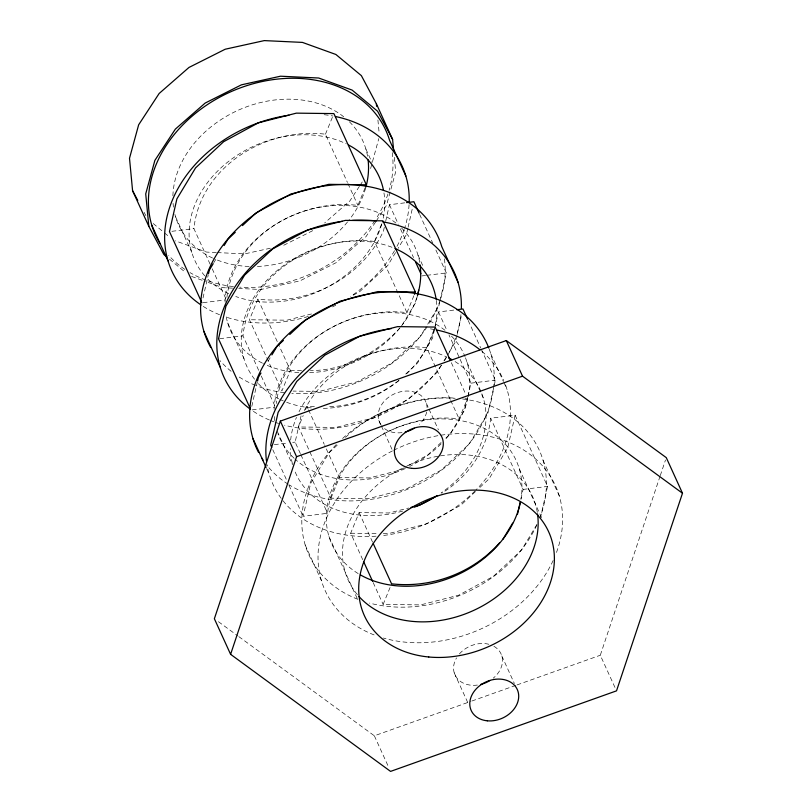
<?xml version="1.0" encoding="UTF-8"?>
<svg xmlns="http://www.w3.org/2000/svg" width="812" height="812" viewBox="0 0 812 812"><rect width="100%" height="100%" fill="white"/><g stroke="black" fill="none" stroke-linecap="round" stroke-linejoin="round"><path stroke-width="0.61" stroke-dasharray="4.06 3.04" d="M210.125 264.225L193.906 228.619C200.26 166.592 266.651 126.753 325.45 134.213L347.434 182.446M203.01 297.963L208.237 274.933M226.893 297.446C234.11 236.546 300.146 198.148 357.899 205.416L364.943 188.232M258.663 370.302L242.961 335.853C249.304 273.827 315.706 233.988 374.505 241.448L406.954 312.65C349.698 305.474 283.885 343.171 276.212 403.493M251.791 406.406L257.292 382.168M300.359 453.583L295.132 442.104L301.069 415.927M465.073 398.256L467.57 398.286L459.125 418.901C400.326 411.44 333.935 451.279 327.581 513.306L303.14 516.29L310.57 483.576L329.236 452.588L339.193 443.291M384.309 227.33L383.497 230.902C362.071 277.897 308.641 305.353 257.901 299.131L249.457 319.745L281.906 390.948L290.351 370.333L278.313 343.923M385.659 221.382L389.445 204.725L406.558 202.624M407.837 228.395L406.457 234.455L398.093 248.34M408.111 227.187L412.79 206.583M417.297 296.157L415.947 302.105L401.016 326.891M439.728 302.023L438.906 305.657L425.386 328.099M440.013 300.816L446.336 272.933L435.871 249.964M434.44 329.804L432.552 338.137L417.622 362.913L405.046 374.657M434.714 328.616L438.5 311.95L454.385 310.011M456.882 335.63L455.512 341.69L448.427 353.443M457.156 334.422L461.561 315.026M467.702 397.433L465.002 409.339L450.071 434.126L444.682 439.15M467.976 396.246L470.95 383.162L448.965 334.92M481.262 349.16L495.391 380.168L487.961 412.892L469.295 443.88L441.22 470.087L406.487 488.956L368.486 498.639L330.951 498.182L298.501 426.98L303.191 415.531M540.406 517.934L547.562 486.418L515.112 415.216L490.671 418.2C487.464 449.259 468.179 477.131 441.779 493.158M515.112 415.216L507.683 447.94L489.017 478.918L479.06 488.225M520.959 498.923L523.121 489.413L490.671 418.2M370.627 168.5L378.798 138.598M614.948 687.409L600.291 655.254L659.872 476.796M660.278 475.599L665.475 460.028M325.45 134.213L332.961 115.883M305.545 409.796L306.946 406.365L316.954 406.487M374.505 241.448L382.016 223.117M330.951 498.182L339.396 477.568L324.739 445.412M406.954 312.65L413.988 295.466M362.71 559.641L350.682 533.23L359.117 512.616L389.151 512.971L408.609 508.018M450.234 399.372L426.676 347.698L434.187 329.367M536.915 524.481L521.466 550.13L493.391 576.337L458.658 595.206L420.667 604.889L383.132 604.432L391.567 583.818M213.85 262.611L215.779 259.404M268.051 361.299L270.619 357.026M395.515 252.613L387.791 265.433L359.716 291.65L351.038 296.36M304.317 410.537C326.231 366.202 378.382 342.004 426.676 347.698M424.747 329.164L420.24 336.645L392.166 362.852L357.432 381.721L319.441 391.404L293.162 391.09M441.352 365.197L436.846 372.667L408.771 398.875L374.038 417.744L336.036 427.427L298.501 426.98M443.92 360.924L447.788 354.509M359.371 186.395L349.81 201L324.648 222.965M360.051 185.349L362.781 181.177M375.591 221.991L366.029 236.596L336.209 262.631L299.973 280.861L260.875 289.488L238.728 288.443M376.281 220.955L386.522 205.304L395.677 171.809L394.135 155.6M400.123 327.723C377.357 352.804 344.684 370.658 310.367 370.577M398.753 380.534C378.473 395.982 352.804 406.893 326.972 406.609M345.536 437.374C373.682 410.222 416.018 395.099 455.055 398.134M441.089 442.51L427.609 455.085L405.381 467.164M475.436 491.605L460.942 505.125L426.209 523.994L388.217 533.677L383.213 533.616M404.274 467.773L399.829 470.189L369.43 477.933L339.396 477.568M283.753 245.254L315.452 229.309M238.829 636.628L374.342 735.794L470.666 701.456M471.853 701.03L515.853 685.348M517.051 684.922L600.291 655.254M311.503 313.95L286.991 320.192L249.457 319.745M270.305 248.228L244.645 253.892L217.586 252.603M171.911 231.308L193.906 228.619M203.132 302.663L225.127 299.973M421.895 275.928L425.559 275.481M426.787 275.329L446.336 272.933M219.737 338.695L242.961 335.853M252.187 409.898L274.182 407.208M470.95 383.162L495.391 380.168M274.354 444.641L287.793 442.997M292.685 442.398L295.132 442.104M523.121 489.413L547.562 486.418M290.351 370.333L301.607 370.475M350.682 533.23L378.209 533.565M216.357 252.542L206.512 252.075L175.372 240.839M232.577 288.148L222.732 287.681L204.289 281.023M191.602 276.445L203.132 280.607M218.448 621.708L237.804 635.877M153.255 223.554L163.628 232.171M164.572 232.963L169.292 236.881M169.475 259.16L185.522 272.477M144.13 212.358L145.866 215.606M543.025 460.191L559.245 495.787M490.844 353.941L503.41 381.498M503.927 382.645L507.074 389.537M468.169 320.456L480.734 348.013M419.642 214.368L432.725 243.082M519.233 468.666L541.746 518.046M467.062 362.416L483.292 398.022M418.007 255.181L422.717 265.514M365.836 148.931L372.119 162.715M438.5 311.95L446.874 330.332M389.445 204.725L398.347 224.244M400.438 228.842L413.521 257.546M451.35 362.68L466.007 394.835M450.751 400.519L459.125 418.901M347.962 183.593L357.899 205.416M426.412 403.483L428.503 408.071M429.03 409.228L438.45 429.893M501.806 655.923L514.372 683.491M378.839 420.443L380.929 425.031M381.457 426.178L392.967 451.452M454.243 672.884L467.844 702.745M359.117 512.616L372.728 542.477M306.946 406.365L307.992 408.659M308.519 409.806L324.221 444.265M257.901 299.131L277.785 342.776M373.185 582.61L383.132 604.432M300.887 454.74L327.581 513.306M261.271 376.047L274.882 405.909M212.226 268.813L226.355 299.821M328.962 536.499L358.275 600.809M277.308 431.395L292.493 464.697M227.736 323.014L243.965 358.61M175.565 216.763L191.784 252.359M272.781 449.686L286.91 480.694M289.001 485.282L303.14 516.29M305.18 544.974L321.4 580.58M266.61 468.585L269.229 474.33M374.342 735.794L388.471 766.802M377.915 119.993L379.214 133.716M393.718 450.264A126.53 99.44 -24.5 0 1 523.699 450.031A126.53 99.44 -24.5 0 1 556.403 552.647M553.124 560.524A126.53 99.44 -24.5 0 1 383.355 638.019M374.088 634.903A126.53 99.44 -24.5 0 1 318.466 548.191A126.53 99.44 -24.5 0 1 392.612 450.822M440.459 455.857A101.226 79.546 -24.5 0 1 537.361 512.687M357.361 594.628A101.226 79.546 -24.5 0 1 402.407 468.169M406.974 465.956A101.226 79.546 -24.5 0 1 439.241 456.05M462.617 398.986A126.53 99.44 -24.5 0 1 540.589 515.924M536.894 524.917A126.53 99.44 -24.5 0 1 369.511 603.072M357.869 599.297A126.53 99.44 -24.5 0 1 336.29 444.54M342.603 438.46A126.53 99.44 -24.5 0 1 455.156 398.276M358.193 573.587A101.226 79.546 -24.5 0 1 391.039 430.228A101.226 79.546 -24.5 0 1 520.949 499.299M409.075 204.695A126.53 99.44 -24.5 0 1 404.599 228.314M404.193 229.542A126.53 99.44 -24.5 0 1 396.966 246.361M394.52 250.735A126.53 99.44 -24.5 0 1 350.591 296.451M335.732 305.241A126.53 99.44 -24.5 0 1 332.433 306.916M308.286 316.447A126.53 99.44 -24.5 0 1 225.3 316.832M219.534 314.711A126.53 99.44 -24.5 0 1 202.117 305.677M324.181 114.705A126.53 99.44 -24.5 0 1 332.961 116.025M383.964 192.951A101.226 79.546 -24.5 0 1 383.071 218.834M381.853 223.716A101.226 79.546 -24.5 0 1 235.805 296.522M228.751 293.609A101.226 79.546 -24.5 0 1 205.609 276.78M204.776 275.847A101.226 79.546 -24.5 0 1 220.458 168.317A101.226 79.546 -24.5 0 1 346.247 143.836M392.247 152.666A126.53 99.44 -24.5 0 1 389.131 190.252M387.974 193.946A126.53 99.44 -24.5 0 1 375.672 219.433M374.982 220.488A126.53 99.44 -24.5 0 1 239.641 287.154M233.45 286.585A126.53 99.44 -24.5 0 1 189.998 272.609M184.892 269.411A126.53 99.44 -24.5 0 1 168.703 255.374M349.404 121.79A101.226 79.546 -24.5 0 1 367.745 157.345M365.633 188.11A101.226 79.546 -24.5 0 1 348.338 220.945M347.546 221.92A101.226 79.546 -24.5 0 1 256.673 266.468M249.091 266.458A101.226 79.546 -24.5 0 1 213.678 258.531M212.521 258.003A101.226 79.546 -24.5 0 1 174.905 214.409M173.474 207.111A101.226 79.546 -24.5 0 1 173.068 203.365M172.895 195.804A101.226 79.546 -24.5 0 1 237.033 110.767A101.226 79.546 -24.5 0 1 343.689 116.766M505.511 384.847A126.53 99.44 -24.5 0 1 475.964 489.981M475.071 490.884A126.53 99.44 -24.5 0 1 381.153 535.727M376.047 536.174A126.53 99.44 -24.5 0 1 266.975 464.606M430.441 328.87A126.53 99.44 -24.5 0 1 434.187 329.51M481.912 351.393A126.53 99.44 -24.5 0 1 503.643 380.239M455.106 361.573A101.226 79.546 -24.5 0 1 441.119 492.955M402.64 511.093A101.226 79.546 -24.5 0 1 294.167 469.326M292.361 463.49A101.226 79.546 -24.5 0 1 290.331 448.671M290.655 440.084A101.226 79.546 -24.5 0 1 296.461 417.368M299.039 411.704A101.226 79.546 -24.5 0 1 446.326 356.772M489.281 349.251A126.53 99.44 -24.5 0 1 436.511 473.721A126.53 99.44 -24.5 0 1 289.143 484.845M288.128 484.206A126.53 99.44 -24.5 0 1 266.691 465.002M465.479 357.787A101.226 79.546 -24.5 0 1 468.077 396.723M467.803 397.941A101.226 79.546 -24.5 0 1 444.621 440.185M441.099 443.849A101.226 79.546 -24.5 0 1 409.837 466.342M405.269 468.554A101.226 79.546 -24.5 0 1 295.06 459.125M294.127 458.262A101.226 79.546 -24.5 0 1 277.937 433.72M274.7 420.596A101.226 79.546 -24.5 0 1 274.212 415.592M274.121 409.289A101.226 79.546 -24.5 0 1 338.959 323.927A101.226 79.546 -24.5 0 1 445.91 331.042M451.523 336.168A101.226 79.546 -24.5 0 1 465.032 356.651M460.952 314.64A126.53 99.44 -24.5 0 1 457.156 333.336M455.593 338.046A126.53 99.44 -24.5 0 1 447.321 355.9M446.691 356.986A126.53 99.44 -24.5 0 1 444.062 361.279M441.342 365.359A126.53 99.44 -24.5 0 1 284.515 425.194M278.628 423.458A126.53 99.44 -24.5 0 1 275.207 422.291M274.03 421.864A126.53 99.44 -24.5 0 1 270.548 420.484M269.401 420.007A126.53 99.44 -24.5 0 1 251.344 409.908M436.318 300.44A101.226 79.546 -24.5 0 1 406.457 373.987M399.068 380.463A101.226 79.546 -24.5 0 1 321.258 408.375M311.321 407.908A101.226 79.546 -24.5 0 1 284.413 401.392M283.246 400.895A101.226 79.546 -24.5 0 1 279.785 399.311M278.648 398.753A101.226 79.546 -24.5 0 1 257.78 383.031M254.582 379.224A101.226 79.546 -24.5 0 1 271.685 275.461A101.226 79.546 -24.5 0 1 392.602 247.528M444.428 258.916A126.53 99.44 -24.5 0 1 440.54 298.968M440.145 300.196A126.53 99.44 -24.5 0 1 427.843 325.683M427.163 326.739A126.53 99.44 -24.5 0 1 291.823 393.404M284.352 392.693A126.53 99.44 -24.5 0 1 256.643 385.812M255.486 385.355A126.53 99.44 -24.5 0 1 237.074 375.662M231.095 371.277A126.53 99.44 -24.5 0 1 220.042 360.67M401.575 228.04A101.226 79.546 -24.5 0 1 419.713 262.367M416.688 297.974A101.226 79.546 -24.5 0 1 400.509 327.195M399.717 328.17A101.226 79.546 -24.5 0 1 308.844 372.718M298.775 372.586A101.226 79.546 -24.5 0 1 263.555 363.715M262.428 363.147A101.226 79.546 -24.5 0 1 225.827 314.589M225.066 302.054A101.226 79.546 -24.5 0 1 289.204 217.017A101.226 79.546 -24.5 0 1 395.87 223.016M381.132 425.102A25.304 19.884 -24.5 0 1 396.297 393.059A25.304 19.884 -24.5 0 1 427.082 407.644M426.676 411.999A25.304 19.884 -24.5 0 1 419.459 424.28M401.991 432.623A25.304 19.884 -24.5 0 1 381.762 425.924M493.909 646.301A25.304 19.884 -24.5 0 1 493.26 678.152M477.385 685.074A25.304 19.884 -24.5 0 1 456.527 657.903M459.419 653.914A25.304 19.884 -24.5 0 1 489.697 644.515"/><path stroke-width="1.22" d="M208.511 273.725L209.344 270.091L213.201 263.677M257.566 380.96L258.389 377.326L260.967 373.053M417.571 294.959L418.657 290.209M517.447 514.402L520.147 502.496M280.353 421.113L214.368 618.734L230.598 654.33L390.562 771.4L616.521 690.85L682.496 493.239L666.276 457.633L506.302 340.563L280.353 421.113L296.583 456.72L230.598 654.33M365.41 187.085L366.344 184.801L333.894 113.599L296.36 113.142L258.368 122.825L223.635 141.694L195.56 167.901L176.894 198.879L169.464 231.603L201.914 302.815M414.465 294.32L415.399 292.036L382.949 220.834L345.415 220.377L307.413 230.06L272.68 248.929L244.605 275.136L225.939 306.114L218.509 338.837L250.441 408.893M224.142 245.518L228.01 239.104L235.247 232.344M271.908 354.885L277.054 346.338L283.398 340.421M502.892 539.29L512.636 523.131M242.494 225.584L256.084 212.896L290.818 194.027L328.809 184.344L366.344 184.801M289.732 334.503L305.129 320.131L339.863 301.262L377.864 291.579L415.399 292.036M499.553 542.893C472.817 573.079 431.558 588.446 391.567 583.818L373.256 543.624M437.333 495.564L419.55 505.226L411.034 507.398M296.583 456.72L522.532 376.169L682.496 493.239M406.558 202.624L413.887 201.731L419.124 213.221M456.831 309.717L462.941 308.966L467.651 319.299M166.653 256.815L163.821 254.46L148.809 226.304L132.579 190.698L129.504 158.279L138.659 124.784L159.142 93.492L188.963 67.457L225.198 49.227L264.306 40.6L302.44 42.407L335.884 54.475L361.36 75.628L376.372 103.794L392.592 139.39L393.658 150.616M392.592 139.39L377.58 111.234L352.103 90.081L318.669 78.013L280.526 76.206L241.428 84.834L205.192 103.053L175.372 129.098L154.879 160.39L145.724 193.885L148.809 226.304M132.579 190.698L137.776 200.442M506.302 340.563L522.532 376.169M458.019 282.302L441.799 246.706A126.53 99.44 -24.5 0 0 284.048 197.539A126.53 99.44 -24.5 0 0 210.724 347.465M405.848 176.052L389.618 140.456A126.53 99.44 -24.5 0 0 230.425 91.929A126.53 99.44 -24.5 0 0 159.812 243.367M415.612 262.144L420.849 273.624M450.305 360.386L435.12 327.074L397.586 326.627L359.594 336.31L324.851 355.179L296.786 381.386L278.12 412.364L270.69 445.088L271.736 447.392M363.766 561.945L372.657 581.463M253.009 438.724L266.092 467.438M203.954 331.489L220.174 367.095M151.783 225.239L168.003 260.845M376.372 103.794L376.606 106.281M537.544 513.925A101.226 79.546 -24.5 0 1 473.975 610.269A101.226 79.546 -24.5 0 1 359.005 596.515M520.502 501.745A101.226 79.546 -24.5 0 1 457.156 574.937A101.226 79.546 -24.5 0 1 360.335 574.855M335.437 116.512A126.53 99.44 -24.5 0 1 409.187 202.249M201.122 305.018A126.53 99.44 -24.5 0 1 174.133 196.108A126.53 99.44 -24.5 0 1 288.899 115.274M348.49 144.972A101.226 79.546 -24.5 0 1 383.538 190.495M368.08 159.832A101.226 79.546 -24.5 0 1 365.968 186.892M266.438 460.851A126.53 99.44 -24.5 0 1 391.343 328.596M436.663 329.997A126.53 99.44 -24.5 0 1 479.922 349.749M434.846 497.045A101.226 79.546 -24.5 0 1 414.516 507.114M448.6 357.879A101.226 79.546 -24.5 0 1 451.919 359.655M263.037 459.998A126.53 99.44 -24.5 0 1 261.687 457.917M258.592 452.507A126.53 99.44 -24.5 0 1 330.961 305.718A126.53 99.44 -24.5 0 1 488.844 348.084M382.645 221.838A126.53 99.44 -24.5 0 1 461.358 308.499M250.39 409.228A126.53 99.44 -24.5 0 1 227.37 300.115A126.53 99.44 -24.5 0 1 342.288 221.361M352.479 220.367A126.53 99.44 -24.5 0 1 376.352 220.955M394.957 248.492A101.226 79.546 -24.5 0 1 436.135 299.202M420.098 264.834A101.226 79.546 -24.5 0 1 417.449 295.568M414.303 428.239A25.304 19.884 -24.5 0 1 405.188 432.025M489.697 680.679A25.304 19.884 -24.5 0 1 480.582 684.475M411.907 468.362A25.304 19.884 -24.5 0 0 442.631 439.079A25.304 19.884 -24.5 0 0 402.011 435.242A25.304 19.884 -24.5 0 0 411.907 468.362M487.301 720.812A25.304 19.884 -24.5 0 0 518.036 691.53A25.304 19.884 -24.5 0 0 477.405 687.683A25.304 19.884 -24.5 0 0 487.301 720.812M428.766 656.989A101.226 79.546 -24.5 0 0 551.683 539.868A101.226 79.546 -24.5 0 0 389.192 524.491A101.226 79.546 -24.5 0 0 428.766 656.989"/></g></svg>
